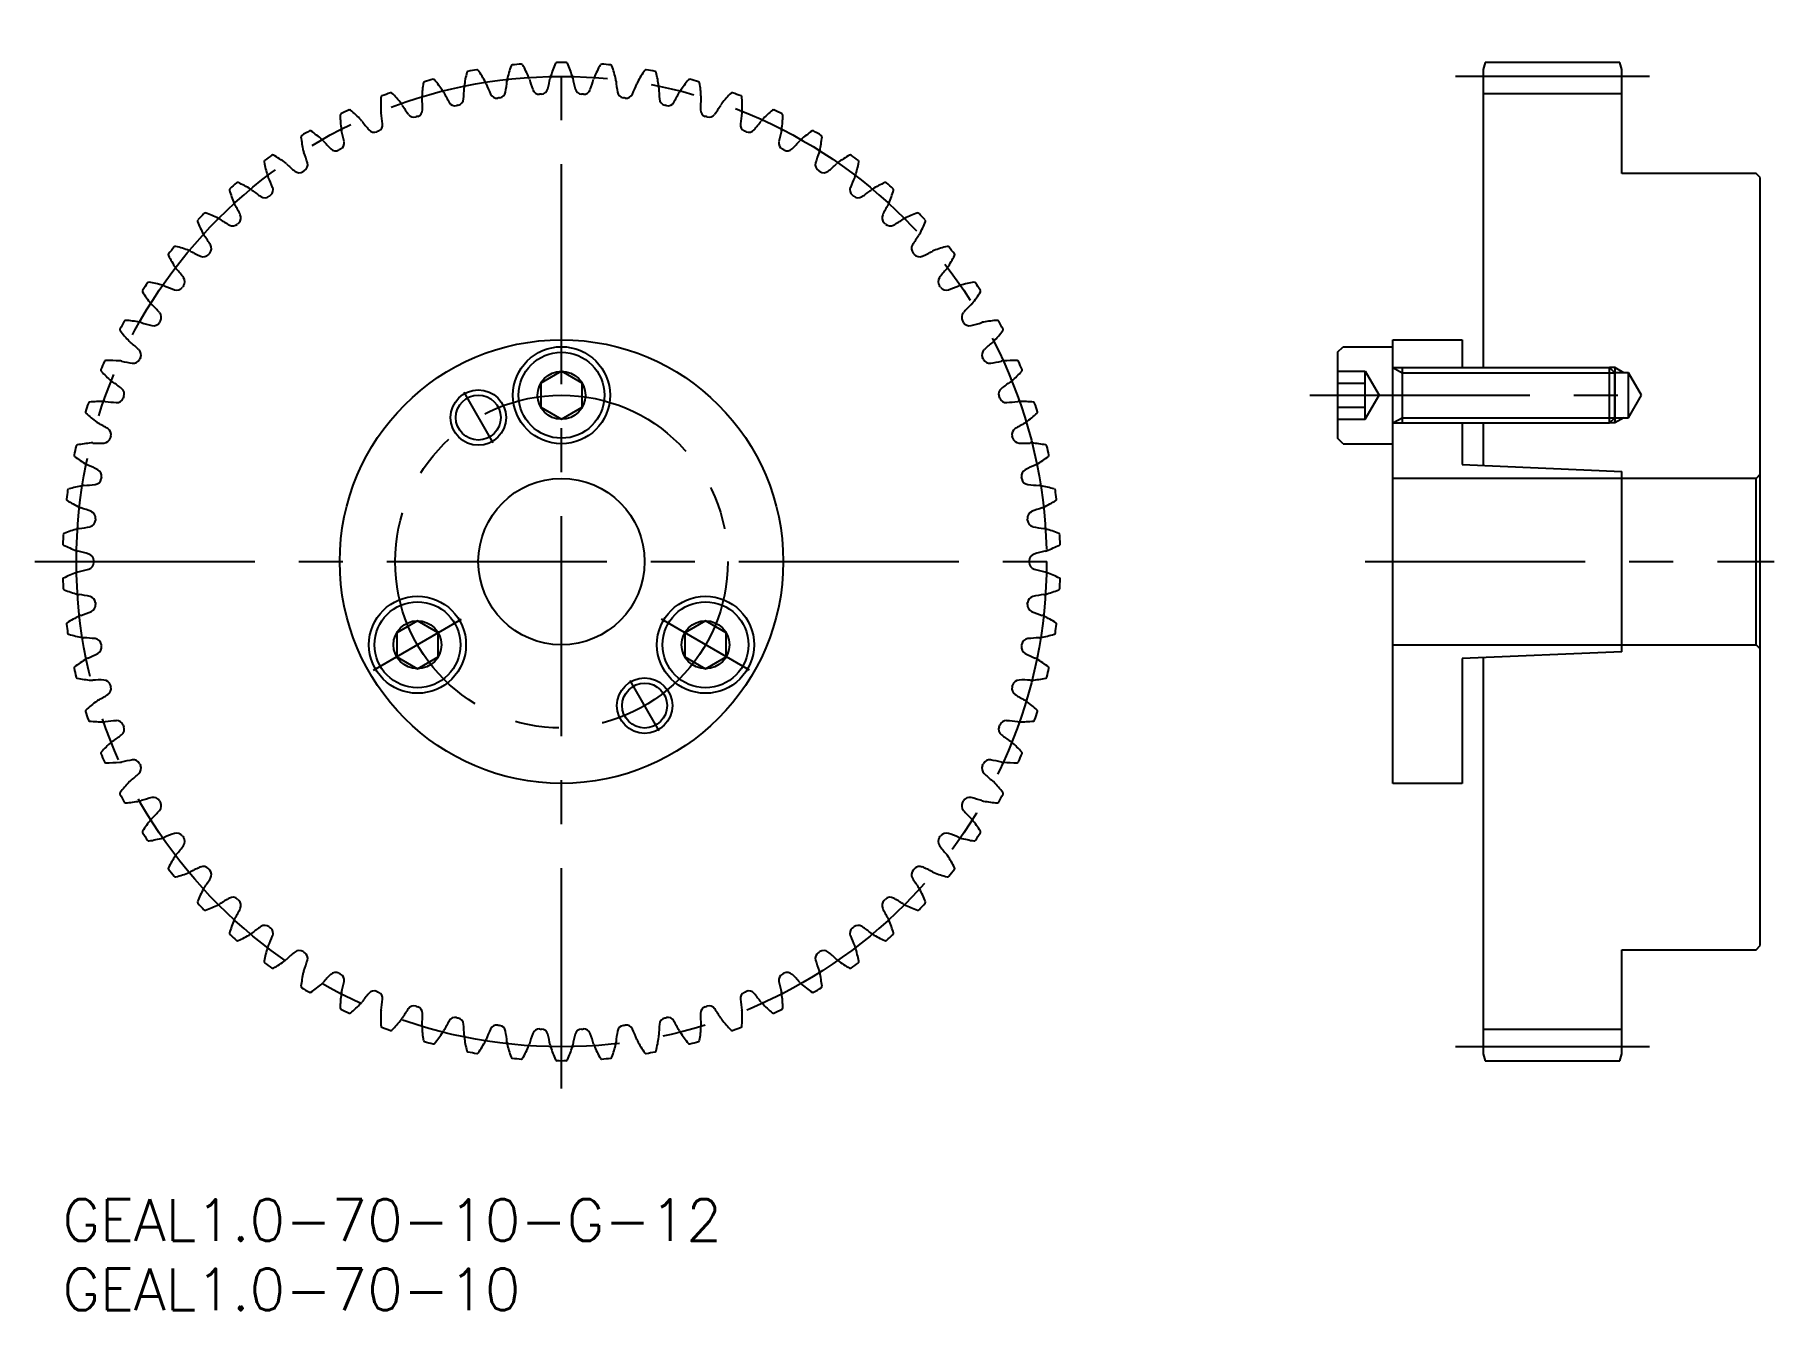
# Model space of a CAD drawing. Extents: x -2 to 123, y -8 to 84.
import ezdxf

# ---------------------------------------------------------------- set-up
doc = ezdxf.new("R2010")
doc.units = 0
doc.header["$LTSCALE"] = 0.5
doc.linetypes.add('CENTER', pattern=[50.8, 31.75, -6.35, 6.35, -6.35])
for name, color, linetype in [('MSM_CENTER', 1, 'CENTER'), ('MSM_CONTINUOUS', 7, 'CONTINUOUS'), ('MSM_NARROW', 5, 'CONTINUOUS'), ('MSM_PART_NUMBER', 7, 'CONTINUOUS')]:
    doc.layers.add(name, color=color, linetype=linetype)
doc.styles.get("Standard").update_dxf_attribs({"font": 'txt.shx', "height": 2, "bigfont": 'bigfont.shx'})

# ---------------------------------------------------------------- blocks, each defined once
blk = doc.blocks.new('*U3')
at = {"layer": 'MSM_PART_NUMBER'}
blk.add_text('GEAL1.0-70-10', height=3, dxfattribs=at).set_placement((0, -8))
blk = doc.blocks.new('*U4')
at = {"layer": 'MSM_PART_NUMBER'}
blk.add_text('GEAL1.0-70-10-G-12', height=3, dxfattribs=at).set_placement((0, -3))

msp = doc.modelspace()

# ---------------------------------------------------------------- linework, layer by layer
at = {"layer": 'MSM_CENTER'}
for p, q in [((36, 8), (36, 84)), ((114.49, 81), (100.49, 81)), ((28.95, 58.21), (31.05, 54.57)), ((89.99, 58), (114.5, 58)), ((-2, 46), (74, 46)), ((93.99, 46), (123.49, 46)), ((22.43, 38.16), (28.79, 41.84)), ((49.57, 38.16), (43.21, 41.84)), ((43.05, 33.79), (40.95, 37.43)), ((114.49, 11), (100.49, 11))]:
    msp.add_line(p, q, dxfattribs=at)
for radius in [35, 12]:
    msp.add_circle((36, 46), radius, dxfattribs=at)
at = {"layer": 'MSM_CONTINUOUS'}
for p, q in [((102.63, 82), (102.49, 81.5)), ((112.36, 82), (102.63, 82)), ((112.49, 81.5), (112.36, 82)), ((102.49, 81.5), (102.49, 60)), ((112.49, 74), (112.49, 81.5)), ((112.49, 79.75), (102.49, 79.75)), ((122.19, 74), (112.49, 74)), ((122.49, 73.7), (122.19, 74)), ((122.49, 18.3), (122.49, 73.7)), ((91.99, 61.1), (92.39, 61.5)), ((92.39, 61.5), (95.99, 61.5)), ((95.99, 30), (95.99, 62)), ((95.99, 62), (100.99, 62)), ((100.99, 62), (100.99, 60)), ((91.99, 61.1), (91.99, 54.9)), ((36, 59.73), (34.5, 58.87)), ((37.5, 58.87), (36, 59.73)), ((91.99, 59.73), (93.99, 59.73)), ((93.99, 59.73), (94.99, 58)), ((93.99, 56.27), (93.99, 59.73)), ((95.99, 60), (111.61, 60)), ((96.65, 60), (96.65, 56)), ((111.61, 56), (111.61, 60)), ((111.99, 59.62), (111.61, 60)), ((112.99, 59.62), (111.99, 59.62)), ((111.99, 56.38), (111.99, 59.62)), ((113.93, 58), (112.99, 59.62)), ((112.99, 56.38), (112.99, 59.62)), ((34.5, 58.87), (34.5, 57.13)), ((37.5, 57.13), (37.5, 58.87)), ((91.99, 58.87), (93.99, 58.87)), ((93.99, 56.27), (94.99, 58)), ((112.99, 56.38), (113.93, 58)), ((34.5, 57.13), (36, 56.27)), ((36, 56.27), (37.5, 57.13)), ((91.99, 57.13), (93.99, 57.13)), ((91.99, 56.27), (93.99, 56.27)), ((95.99, 56), (111.61, 56)), ((100.99, 56), (100.99, 53)), ((102.49, 56), (102.49, 52.93)), ((111.61, 56), (111.99, 56.38)), ((111.99, 56.38), (112.99, 56.38)), ((92.39, 54.5), (91.99, 54.9)), ((92.39, 54.5), (95.99, 54.5)), ((100.99, 53), (112.49, 52.5)), ((122.19, 52), (95.99, 52)), ((112.49, 39.5), (112.49, 52.5)), ((122.49, 52.3), (122.19, 52)), ((122.19, 40), (122.19, 52)), ((25.61, 41.73), (24.11, 40.87)), ((27.11, 40.87), (25.61, 41.73)), ((46.39, 41.73), (44.89, 40.87)), ((47.89, 40.87), (46.39, 41.73)), ((24.11, 40.87), (24.11, 39.13)), ((27.11, 39.13), (27.11, 40.87)), ((44.89, 40.87), (44.89, 39.13)), ((47.89, 39.13), (47.89, 40.87)), ((24.11, 39.13), (25.61, 38.27)), ((25.61, 38.27), (27.11, 39.13)), ((44.89, 39.13), (46.39, 38.27)), ((46.39, 38.27), (47.89, 39.13)), ((95.99, 40), (122.19, 40)), ((112.49, 39.5), (100.99, 39)), ((100.99, 39), (100.99, 30)), ((102.49, 39.07), (102.49, 10.5)), ((122.19, 40), (122.49, 39.7)), ((100.99, 30), (95.99, 30)), ((112.49, 10.5), (112.49, 18)), ((112.49, 18), (122.19, 18)), ((122.19, 18), (122.49, 18.3)), ((112.49, 12.25), (102.49, 12.25)), ((102.49, 10.5), (102.63, 10)), ((112.36, 10), (112.49, 10.5)), ((102.63, 10), (112.36, 10))]:
    msp.add_line(p, q, dxfattribs=at)
for centre, radius in [((36, 46), 16), ((36, 58), 3.5), ((36, 58), 3.1), ((36, 58), 1.73), ((30, 56.39), 1.62), ((36, 46), 6), ((25.61, 40), 3.5), ((25.61, 40), 3.1), ((46.39, 40), 3.5), ((46.39, 40), 3.1), ((25.61, 40), 1.73), ((46.39, 40), 1.73), ((42, 35.61), 1.62)]:
    msp.add_circle(centre, radius, dxfattribs=at)
for centre, radius, start, end in [((43.42, 78.04), 11.67, 161.4354, 166.4286), ((32.46, 81.72), 0.1, 95.6631, 161.4354), ((36, 46), 36, 94.6225, 95.6632), ((33.11, 81.78), 0.1, 28.8503, 94.6225), ((22.98, 76.2), 11.67, 23.8571, 28.8503), ((46.26, 77.25), 11.67, 156.2926, 161.2857), ((35.67, 81.9), 0.1, 90.5204, 156.2926), ((36, 46), 36, 89.4796, 90.5204), ((36.33, 81.9), 0.1, 23.7074, 89.4796), ((25.74, 77.25), 11.67, 18.7143, 23.7074), ((49.02, 76.2), 11.67, 151.1497, 156.1429), ((38.89, 81.78), 0.1, 85.3775, 151.1497), ((36, 46), 36, 84.3368, 85.3775), ((39.54, 81.72), 0.1, 18.5646, 84.3368), ((28.58, 78.04), 11.67, 13.5714, 18.5646), ((37.58, 78.85), 11.67, 171.7211, 176.7143), ((26.14, 80.52), 0.1, 105.9489, 171.721), ((36, 46), 36, 104.9082, 105.9489), ((26.76, 80.69), 0.1, 39.136, 104.9078), ((17.79, 73.39), 11.67, 34.1429, 39.136), ((40.52, 78.58), 11.67, 166.5783, 171.5714), ((29.27, 81.26), 0.1, 100.806, 166.5783), ((36, 46), 36, 99.7654, 100.8061), ((29.91, 81.38), 0.1, 33.9932, 99.7654), ((20.32, 74.91), 11.67, 29, 33.9932), ((29.8, 80.17), 0.829, 20.6293, 29), ((40.65, 84.26), 10.77, 200.648, 204.9101), ((21.34, 81.64), 10.77, 350.5185, 354.7806), ((32.89, 80.59), 0.829, 166.4286, 174.7993), ((32.89, 80.59), 0.829, 15.4864, 23.8571), ((44.06, 83.69), 10.77, 195.5052, 199.7673), ((24.59, 82.81), 10.77, 345.3756, 349.6377), ((36, 80.73), 0.829, 161.2857, 169.6564), ((36, 80.73), 0.829, 10.3436, 18.7143), ((47.41, 82.81), 10.77, 190.3623, 194.6244), ((27.94, 83.69), 10.77, 340.2327, 344.4948), ((39.11, 80.59), 0.829, 156.1429, 164.5136), ((39.11, 80.59), 0.829, 5.2007, 13.5714), ((50.66, 81.64), 10.77, 185.2194, 189.4815), ((31.35, 84.26), 10.77, 335.0899, 339.352), ((42.2, 80.17), 0.829, 151, 159.3707), ((51.68, 74.91), 11.67, 146.0068, 151), ((42.09, 81.38), 0.1, 80.2346, 146.0068), ((36, 46), 36, 79.1939, 80.2346), ((42.73, 81.26), 0.1, 13.4217, 79.1939), ((31.48, 78.58), 11.67, 8.4286, 13.4217), ((54.21, 73.39), 11.67, 140.864, 145.8571), ((45.24, 80.69), 0.1, 75.0918, 140.864), ((36, 46), 36, 74.0511, 75.0918), ((45.86, 80.52), 0.1, 8.2789, 74.0511), ((34.42, 78.85), 11.67, 3.2857, 8.2789), ((34.63, 78.86), 11.67, 176.864, 181.8571), ((23.08, 79.49), 0.1, 111.0917, 176.8639), ((36, 46), 36, 110.0511, 111.0918), ((23.69, 79.72), 0.1, 44.2789, 110.0511), ((15.41, 71.65), 11.67, 39.2857, 44.2789), ((26.76, 79.47), 0.829, 176.7143, 185.085), ((15.21, 78.45), 10.77, 0.8042, 5.0663), ((26.76, 79.47), 0.829, 25.7722, 34.1428), ((37.21, 84.52), 10.77, 205.7909, 210.053), ((28.32, 79.38), 0.5, 210.053, 282.9641), ((28.44, 79.41), 0.5, 282.7502, 355.6613), ((18.2, 80.18), 10.77, 355.6613, 359.9234), ((29.8, 80.17), 0.829, 171.5714, 179.9421), ((31.34, 79.93), 0.5, 204.9101, 277.8212), ((36, 46), 33.75, 97.6073, 97.8212), ((31.47, 79.95), 0.5, 277.6073, 350.5184), ((34.4, 80.21), 0.5, 199.7673, 272.6784), ((36, 46), 33.75, 92.4645, 92.6784), ((34.53, 80.22), 0.5, 272.4645, 345.3756), ((37.47, 80.22), 0.5, 194.6244, 267.5355), ((36, 46), 33.75, 87.3216, 87.5355), ((37.6, 80.21), 0.5, 267.3216, 340.2328), ((40.53, 79.95), 0.5, 189.4815, 262.3926), ((36, 46), 33.75, 82.1788, 82.3927), ((40.66, 79.93), 0.5, 262.1788, 335.0899), ((42.2, 80.17), 0.829, 0.0579, 8.4286), ((53.8, 80.18), 10.77, 180.0766, 184.3387), ((43.56, 79.41), 0.5, 184.3387, 257.2498), ((43.68, 79.38), 0.5, 257.0359, 329.947), ((34.79, 84.52), 10.77, 329.947, 334.2091), ((45.24, 79.47), 0.829, 145.8571, 154.2278), ((56.79, 78.45), 10.77, 174.9337, 179.1958), ((45.24, 79.47), 0.829, 354.915, 3.2857), ((56.59, 71.65), 11.67, 135.7211, 140.7143), ((48.31, 79.72), 0.1, 69.9489, 135.7211), ((36, 46), 36, 68.9082, 69.9489), ((48.92, 79.49), 0.1, 3.136, 68.9082), ((37.37, 78.86), 11.67, 358.1429, 3.136), ((20.13, 78.2), 0.1, 116.2346, 182.0068), ((31.69, 78.61), 11.67, 182.0068, 187), ((36, 46), 36, 115.1939, 116.2346), ((20.72, 78.48), 0.1, 49.4218, 115.1939), ((13.19, 69.7), 11.67, 44.4286, 49.4217), ((20.93, 77.29), 0.829, 36.0579, 44.4286), ((23.8, 78.51), 0.829, 181.8571, 190.2278), ((12.38, 76.45), 10.77, 5.947, 10.2091), ((23.8, 78.51), 0.829, 30.915, 39.2857), ((33.75, 84.47), 10.77, 210.9337, 215.1958), ((25.36, 78.55), 0.5, 215.1958, 288.1069), ((36, 46), 33.75, 107.8931, 108.1069), ((25.48, 78.59), 0.5, 287.8931, 0.8042), ((36, 46), 33.75, 102.7502, 102.9641), ((36, 46), 33.75, 77.0359, 77.2498), ((46.52, 78.59), 0.5, 179.1958, 252.1069), ((36, 46), 33.75, 71.8931, 72.1069), ((46.64, 78.55), 0.5, 251.8931, 324.8042), ((38.25, 84.47), 10.77, 324.8042, 329.0663), ((48.2, 78.51), 0.829, 140.7143, 149.085), ((59.62, 76.45), 10.77, 169.7909, 174.053), ((48.2, 78.51), 0.829, 349.7722, 358.1428), ((51.07, 77.29), 0.829, 135.5714, 143.9421), ((58.81, 69.7), 11.67, 130.5783, 135.5714), ((51.28, 78.48), 0.1, 64.8061, 130.5783), ((36, 46), 36, 63.7654, 64.8061), ((40.31, 78.61), 11.67, 353, 357.9932), ((51.87, 78.2), 0.1, 357.9931, 63.7654), ((17.31, 76.65), 0.1, 121.3774, 187.1496), ((28.78, 78.09), 11.67, 187.1497, 192.1429), ((36, 46), 36, 120.3368, 121.3775), ((17.87, 76.98), 0.1, 54.5646, 120.3368), ((11.16, 67.56), 11.67, 49.5714, 54.5646), ((20.93, 77.29), 0.829, 187, 195.3707), ((9.75, 74.22), 10.77, 11.0899, 15.352), ((30.31, 84.12), 10.77, 216.0766, 220.3387), ((22.48, 77.47), 0.5, 220.3387, 293.2498), ((36, 46), 33.75, 113.0359, 113.2498), ((22.6, 77.52), 0.5, 293.0359, 5.947), ((49.4, 77.52), 0.5, 174.0529, 246.9641), ((36, 46), 33.75, 66.7502, 66.9641), ((49.52, 77.47), 0.5, 246.7502, 319.6613), ((41.69, 84.12), 10.77, 319.6613, 323.9234), ((62.25, 74.22), 10.77, 164.648, 168.9101), ((51.07, 77.29), 0.829, 344.6293, 353), ((60.84, 67.56), 11.67, 125.4354, 130.4286), ((54.13, 76.98), 0.1, 59.6632, 125.4354), ((36, 46), 36, 58.6225, 59.6632), ((43.22, 78.09), 11.67, 347.8571, 352.8503), ((54.69, 76.65), 0.1, 352.8503, 58.6225), ((36, 46), 36, 125.4796, 126.5204), ((15.16, 75.23), 0.1, 59.7075, 125.4796), ((9.33, 65.25), 11.67, 54.7143, 59.7074), ((18.19, 75.81), 0.829, 192.1428, 200.5136), ((7.33, 71.75), 10.77, 16.2327, 20.4948), ((18.19, 75.81), 0.829, 41.2007, 49.5714), ((26.91, 83.45), 10.77, 221.2194, 225.4815), ((19.71, 76.13), 0.5, 225.4816, 298.3927), ((36, 46), 33.75, 118.1788, 118.3927), ((19.83, 76.19), 0.5, 298.1788, 11.0899), ((52.17, 76.19), 0.5, 168.9101, 241.8212), ((36, 46), 33.75, 61.6073, 61.8212), ((52.29, 76.13), 0.5, 241.6073, 314.5184), ((45.09, 83.45), 10.77, 314.5185, 318.7806), ((53.81, 75.81), 0.829, 130.4286, 138.7993), ((64.67, 71.75), 10.77, 159.5052, 163.7673), ((53.81, 75.81), 0.829, 339.4864, 347.8571), ((62.67, 65.25), 11.67, 120.2926, 125.2857), ((56.84, 75.23), 0.1, 54.5204, 120.2926), ((36, 46), 36, 53.4796, 54.5204), ((14.64, 74.85), 0.1, 126.5203, 192.2925), ((25.94, 77.31), 11.67, 192.2926, 197.2857), ((15.59, 74.09), 0.829, 46.3436, 54.7143), ((23.59, 82.49), 10.77, 226.3623, 230.6244), ((17.08, 74.55), 0.5, 230.6244, 303.5355), ((36, 46), 33.75, 123.3216, 123.5355), ((17.19, 74.62), 0.5, 303.3216, 16.2327), ((54.81, 74.62), 0.5, 163.7673, 236.6784), ((36, 46), 33.75, 56.4645, 56.6784), ((54.92, 74.55), 0.5, 236.4645, 309.3756), ((48.41, 82.49), 10.77, 309.3756, 313.6377), ((56.41, 74.09), 0.829, 125.2857, 133.6564), ((46.06, 77.31), 11.67, 342.7143, 347.7074), ((57.36, 74.85), 0.1, 347.7075, 53.4796), ((12.14, 72.82), 0.1, 131.6632, 197.4353), ((23.17, 76.29), 11.67, 197.4354, 202.4286), ((36, 46), 36, 130.6225, 131.6632), ((12.63, 73.25), 0.1, 64.8503, 130.6225), ((7.71, 62.78), 11.67, 59.8571, 64.8503), ((13.15, 72.15), 0.829, 51.4864, 59.8571), ((20.37, 81.23), 10.77, 231.5052, 235.7673), ((15.59, 74.09), 0.829, 197.2857, 205.6564), ((5.13, 69.07), 10.77, 21.3756, 25.6377), ((14.7, 72.82), 0.5, 308.4645, 21.3756), ((57.3, 72.82), 0.5, 158.6244, 231.5355), ((66.87, 69.07), 10.77, 154.3623, 158.6244), ((56.41, 74.09), 0.829, 334.3436, 342.7143), ((51.63, 81.23), 10.77, 304.2327, 308.4948), ((58.85, 72.15), 0.829, 120.1429, 128.5136), ((64.29, 62.78), 11.67, 115.1497, 120.1429), ((59.37, 73.25), 0.1, 49.3775, 115.1497), ((36, 46), 36, 48.3368, 49.3775), ((48.83, 76.29), 11.67, 337.5714, 342.5646), ((59.86, 72.82), 0.1, 342.5646, 48.3368), ((13.15, 72.15), 0.829, 202.4286, 210.7993), ((3.19, 66.21), 10.77, 26.5185, 30.7806), ((14.6, 72.74), 0.5, 235.7673, 308.6784), ((36, 46), 33.75, 128.4645, 128.6784), ((36, 46), 33.75, 51.3216, 51.5355), ((57.4, 72.74), 0.5, 231.3216, 304.2327), ((68.81, 66.21), 10.77, 149.2194, 153.4815), ((58.85, 72.15), 0.829, 329.2007, 337.5714), ((9.83, 70.57), 0.1, 136.806, 202.5783), ((20.51, 75.01), 11.67, 202.5783, 207.5714), ((36, 46), 36, 135.7654, 136.8061), ((10.28, 71.04), 0.1, 69.9932, 135.7654), ((6.32, 60.18), 11.67, 65, 69.9932), ((10.9, 70), 0.829, 56.6293, 65), ((17.28, 79.69), 10.77, 236.648, 240.9101), ((12.28, 70.71), 0.5, 240.9101, 313.8212), ((36, 46), 33.75, 133.6073, 133.8212), ((12.38, 70.8), 0.5, 313.6073, 26.5184), ((59.62, 70.8), 0.5, 153.4815, 226.3927), ((36, 46), 33.75, 46.1788, 46.3927), ((59.72, 70.71), 0.5, 226.1788, 299.0899), ((54.72, 79.69), 10.77, 299.0899, 303.352), ((61.1, 70), 0.829, 115, 123.3707), ((65.68, 60.18), 11.67, 110.0068, 115), ((61.72, 71.04), 0.1, 44.2347, 110.0068), ((36, 46), 36, 43.1939, 44.2346), ((51.49, 75.01), 11.67, 332.4286, 337.4217), ((62.17, 70.57), 0.1, 337.4217, 43.1939), ((10.9, 70), 0.829, 207.5714, 215.9421), ((1.51, 63.19), 10.77, 31.6613, 35.9234), ((70.49, 63.19), 10.77, 144.0766, 148.3387), ((61.1, 70), 0.829, 324.0579, 332.4286), ((7.73, 68.13), 0.1, 141.9489, 207.721), ((17.97, 73.51), 11.67, 207.7211, 212.7143), ((36, 46), 36, 140.9082, 141.9489), ((8.14, 68.64), 0.1, 75.136, 140.9082), ((5.17, 57.46), 11.67, 70.1429, 75.136), ((8.85, 67.65), 0.829, 61.7722, 70.1428), ((14.33, 77.87), 10.77, 241.7909, 246.053), ((10.17, 68.49), 0.5, 246.053, 318.9641), ((36, 46), 33.75, 138.7502, 138.9641), ((10.25, 68.58), 0.5, 318.7502, 31.6613), ((61.75, 68.58), 0.5, 148.3387, 221.2498), ((36, 46), 33.75, 41.0359, 41.2498), ((61.83, 68.49), 0.5, 221.0359, 293.947), ((57.67, 77.87), 10.77, 293.947, 298.2091), ((63.15, 67.65), 0.829, 109.8571, 118.2278), ((66.83, 57.46), 11.67, 104.864, 109.8571), ((63.86, 68.64), 0.1, 39.0918, 104.864), ((54.03, 73.51), 11.67, 327.2857, 332.2789), ((36, 46), 36, 38.0511, 39.0918), ((64.27, 68.13), 0.1, 332.2789, 38.0511), ((8.85, 67.65), 0.829, 212.7143, 221.085), ((0.11, 60.03), 10.77, 36.8042, 41.0663), ((71.89, 60.03), 10.77, 138.9337, 143.1958), ((63.15, 67.65), 0.829, 318.915, 327.2857), ((5.86, 65.5), 0.1, 147.0918, 212.8639), ((36, 46), 36, 146.0511, 147.0918), ((15.58, 71.78), 11.67, 212.864, 217.8571), ((6.22, 66.05), 0.1, 80.2789, 146.0511), ((4.27, 54.65), 11.67, 75.2857, 80.2789), ((7.02, 65.13), 0.829, 66.915, 75.2857), ((11.56, 75.8), 10.77, 246.9337, 251.1958), ((8.25, 66.08), 0.5, 251.1958, 324.1069), ((36, 46), 33.75, 143.8931, 144.1069), ((8.33, 66.18), 0.5, 323.8931, 36.8042), ((63.67, 66.18), 0.5, 143.1958, 216.1069), ((36, 46), 33.75, 35.8931, 36.1069), ((63.75, 66.08), 0.5, 215.8931, 288.8042), ((60.44, 75.8), 10.77, 288.8042, 293.0663), ((64.98, 65.13), 0.829, 104.7143, 113.085), ((67.73, 54.65), 11.67, 99.7211, 104.7143), ((56.42, 71.78), 11.67, 322.1429, 327.136), ((65.78, 66.05), 0.1, 33.9489, 99.7211), ((36, 46), 36, 32.9082, 33.9489), ((66.14, 65.5), 0.1, 327.136, 32.9078), ((7.02, 65.13), 0.829, 217.8571, 226.2278), ((-1.01, 56.76), 10.77, 41.947, 46.2091), ((73.01, 56.76), 10.77, 133.7909, 138.053), ((64.98, 65.13), 0.829, 313.7722, 322.1428), ((4.23, 62.72), 0.1, 152.2347, 218.0067), ((36, 46), 36, 151.1939, 152.2346), ((4.54, 63.3), 0.1, 85.4218, 151.1939), ((3.62, 51.77), 11.67, 80.4286, 85.4217), ((5.42, 62.46), 0.829, 72.0579, 80.4286), ((8.99, 73.49), 10.77, 252.0766, 256.3387), ((6.57, 63.51), 0.5, 256.3387, 329.2498), ((6.63, 63.62), 0.5, 329.0359, 41.947), ((36, 46), 33.75, 149.0359, 149.2498), ((65.37, 63.62), 0.5, 138.0529, 210.9641), ((36, 46), 33.75, 30.7502, 30.9641), ((65.43, 63.51), 0.5, 210.7502, 283.6613), ((63.01, 73.49), 10.77, 283.6613, 287.9234), ((66.58, 62.46), 0.829, 99.5714, 107.9421), ((68.38, 51.77), 11.67, 94.5783, 99.5714), ((67.46, 63.3), 0.1, 28.8061, 94.5782), ((36, 46), 36, 27.7654, 28.8061), ((67.77, 62.72), 0.1, 321.9932, 27.765), ((13.35, 69.85), 11.67, 218.0068, 223), ((5.42, 62.46), 0.829, 223, 231.3707), ((-1.82, 53.4), 10.77, 47.0899, 51.352), ((73.82, 53.4), 10.77, 128.648, 132.9101), ((66.58, 62.46), 0.829, 308.6293, 317), ((58.65, 69.85), 11.67, 317, 321.9932), ((36, 46), 36, 156.3368, 157.3775), ((3.12, 60.41), 0.1, 90.5646, 156.3368), ((3.23, 48.84), 11.67, 85.5714, 90.5646), ((4.07, 59.65), 0.829, 77.2007, 85.5714), ((6.64, 70.96), 10.77, 257.2194, 261.4815), ((5.11, 60.8), 0.5, 261.4816, 334.3927), ((5.17, 60.92), 0.5, 334.1788, 47.0899), ((36, 46), 33.75, 154.1788, 154.3927), ((66.83, 60.92), 0.5, 132.9101, 205.8212), ((36, 46), 33.75, 25.6073, 25.8212), ((66.89, 60.8), 0.5, 205.6073, 278.5184), ((65.36, 70.96), 10.77, 278.5185, 282.7806), ((67.93, 59.65), 0.829, 94.4286, 102.7993), ((68.77, 48.84), 11.67, 89.4354, 94.4286), ((68.88, 60.41), 0.1, 23.6632, 89.4354), ((36, 46), 36, 22.6225, 23.6632), ((2.86, 59.81), 0.1, 157.3774, 223.1496), ((11.3, 67.72), 11.67, 223.1497, 228.1429), ((4.07, 59.65), 0.829, 228.1428, 236.5136), ((67.93, 59.65), 0.829, 303.4864, 311.8571), ((60.7, 67.72), 11.67, 311.8571, 316.8503), ((69.14, 59.81), 0.1, 316.8503, 22.6225), ((-2.33, 49.98), 10.77, 52.2327, 56.4948), ((3.91, 57.97), 0.5, 266.6244, 339.5355), ((3.96, 58.09), 0.5, 339.3216, 52.2327), ((36, 46), 33.75, 159.3216, 159.5355), ((68.04, 58.09), 0.5, 127.7673, 200.6784), ((36, 46), 33.75, 20.4645, 20.6784), ((68.09, 57.97), 0.5, 200.4645, 273.3756), ((74.33, 49.98), 10.77, 123.5052, 127.7673), ((36, 46), 36, 161.4796, 162.5204), ((1.76, 56.78), 0.1, 162.5203, 228.2926), ((9.45, 65.42), 11.67, 228.2926, 233.2857), ((1.96, 57.4), 0.1, 95.7075, 161.4793), ((3.11, 45.89), 11.67, 90.7143, 95.7074), ((2.97, 56.73), 0.829, 82.3436, 90.7143), ((4.52, 68.23), 10.77, 262.3623, 266.6244), ((67.48, 68.23), 10.77, 273.3756, 277.6377), ((69.03, 56.73), 0.829, 89.2857, 97.6564), ((68.89, 45.89), 11.67, 84.2926, 89.2857), ((62.55, 65.42), 11.67, 306.7143, 311.7074), ((70.04, 57.4), 0.1, 18.5204, 84.2926), ((36, 46), 36, 17.4796, 18.5204), ((70.24, 56.78), 0.1, 311.7075, 17.4793), ((2.97, 56.73), 0.829, 233.2857, 241.6564), ((-2.54, 46.52), 10.77, 57.3756, 61.6377), ((3, 55.17), 0.5, 344.4645, 57.3756), ((69, 55.17), 0.5, 122.6244, 195.5355), ((74.54, 46.52), 10.77, 118.3623, 122.6244), ((69.03, 56.73), 0.829, 298.3436, 306.7143), ((36, 46), 36, 166.6225, 167.6632), ((1.07, 54.31), 0.1, 100.8503, 166.6221), ((3.25, 42.95), 11.67, 95.8571, 100.8503), ((2.15, 53.73), 0.829, 87.4864, 95.8571), ((2.65, 65.31), 10.77, 267.5052, 271.7672), ((2.97, 55.05), 0.5, 271.7672, 344.6784), ((36, 46), 33.75, 164.4645, 164.6784), ((36, 46), 33.75, 15.3216, 15.5355), ((69.03, 55.05), 0.5, 195.3216, 268.2327), ((69.35, 65.31), 10.77, 268.2327, 272.4948), ((69.85, 53.73), 0.829, 84.1429, 92.5136), ((68.75, 42.95), 11.67, 79.1497, 84.1429), ((70.93, 54.31), 0.1, 13.3775, 79.1497), ((36, 46), 36, 12.3368, 13.3775), ((0.93, 53.67), 0.1, 167.6632, 233.4354), ((7.82, 62.96), 11.67, 233.4354, 238.4286), ((2.15, 53.73), 0.829, 238.4286, 246.7993), ((-2.43, 43.07), 10.77, 62.5185, 66.7806), ((74.43, 43.07), 10.77, 113.2194, 117.4815), ((69.85, 53.73), 0.829, 293.2007, 301.5714), ((64.18, 62.96), 11.67, 301.5714, 306.5646), ((71.07, 53.67), 0.1, 306.5646, 12.3364), ((3.66, 40.02), 11.67, 101, 105.9932), ((1.59, 50.66), 0.829, 92.6293, 101), ((1.05, 62.25), 10.77, 272.648, 276.9101), ((2.29, 52.05), 0.5, 276.9101, 349.8212), ((2.31, 52.18), 0.5, 349.6073, 62.5184), ((36, 46), 33.75, 169.6073, 169.8212), ((69.69, 52.18), 0.5, 117.4815, 190.3927), ((36, 46), 33.75, 10.1788, 10.3927), ((69.71, 52.05), 0.5, 190.1788, 263.0899), ((70.95, 62.25), 10.77, 263.0899, 267.352), ((70.41, 50.66), 0.829, 79, 87.3707), ((68.34, 40.02), 11.67, 74.0068, 79), ((36, 46), 36, 171.7654, 172.8061), ((0.38, 50.5), 0.1, 172.8061, 238.5783), ((6.41, 60.37), 11.67, 238.5783, 243.5714), ((0.47, 51.14), 0.1, 105.9932, 171.765), ((65.59, 60.37), 11.67, 296.4286, 301.4217), ((71.53, 51.14), 0.1, 8.2347, 74.0068), ((36, 46), 36, 7.1939, 8.2346), ((71.62, 50.5), 0.1, 301.4217, 7.1935), ((1.59, 50.66), 0.829, 243.5714, 251.9421), ((-2.01, 39.64), 10.77, 67.6613, 71.9234), ((1.88, 49.01), 0.5, 282.053, 354.9641), ((1.89, 49.13), 0.5, 354.7502, 67.6613), ((36, 46), 33.75, 174.7502, 174.9641), ((70.11, 49.13), 0.5, 112.3387, 185.2498), ((36, 46), 33.75, 5.0359, 5.2498), ((70.12, 49.01), 0.5, 185.0359, 257.947), ((74.01, 39.64), 10.77, 108.0766, 112.3387), ((70.41, 50.66), 0.829, 288.0579, 296.4286), ((36, 46), 36, 176.9082, 177.9489), ((0.15, 47.94), 0.1, 111.136, 176.9082), ((4.32, 37.15), 11.67, 106.1429, 111.136), ((1.31, 47.56), 0.829, 97.7722, 106.1428), ((-0.26, 59.05), 10.77, 277.7909, 282.053), ((72.26, 59.05), 10.77, 257.947, 262.2091), ((70.69, 47.56), 0.829, 73.8571, 82.2278), ((67.68, 37.15), 11.67, 68.864, 73.8571), ((71.85, 47.94), 0.1, 3.0918, 68.864), ((36, 46), 36, 2.0511, 3.0918), ((0.12, 47.28), 0.1, 177.949, 243.721), ((5.24, 57.66), 11.67, 243.7211, 248.7143), ((1.31, 47.56), 0.829, 248.7143, 257.085), ((-1.29, 36.25), 10.77, 72.8042, 77.0663), ((1.75, 46.06), 0.5, 359.8931, 72.8042), ((70.25, 46.06), 0.5, 107.1958, 180.1069), ((73.29, 36.25), 10.77, 102.9337, 107.1958), ((70.69, 47.56), 0.829, 282.915, 291.2857), ((66.76, 57.66), 11.67, 291.2857, 296.2789), ((71.88, 47.28), 0.1, 296.2789, 2.0507), ((5.24, 34.34), 11.67, 111.2857, 116.2789), ((1.31, 44.44), 0.829, 102.915, 111.2857), ((-1.29, 55.75), 10.77, 282.9337, 287.1958), ((1.75, 45.94), 0.5, 287.1958, 0.1069), ((36, 46), 33.75, 179.8931, 180.1069), ((36, 46), 33.75, 359.8931, 0.1069), ((70.25, 45.94), 0.5, 179.8931, 252.8042), ((73.29, 55.75), 10.77, 252.8042, 257.0663), ((70.69, 44.44), 0.829, 68.7143, 77.085), ((66.76, 34.34), 11.67, 63.7211, 68.7143), ((0.12, 44.72), 0.1, 116.2789, 182.0507), ((36, 46), 36, 182.0511, 183.0918), ((0.15, 44.06), 0.1, 183.0918, 248.864), ((4.32, 54.85), 11.67, 248.864, 253.8571), ((67.68, 54.85), 11.67, 286.1429, 291.136), ((71.85, 44.06), 0.1, 291.136, 356.9078), ((71.88, 44.72), 0.1, 357.9489, 63.7211), ((36, 46), 36, 356.9082, 357.9489), ((1.31, 44.44), 0.829, 253.8572, 262.2278), ((-0.26, 32.95), 10.77, 77.947, 82.2091), ((1.88, 42.99), 0.5, 5.0359, 77.947), ((1.89, 42.87), 0.5, 292.3387, 5.2498), ((36, 46), 33.75, 185.0359, 185.2498), ((36, 46), 33.75, 354.7502, 354.9641), ((70.11, 42.87), 0.5, 174.7502, 247.6613), ((70.12, 42.99), 0.5, 102.0529, 174.9641), ((72.26, 32.95), 10.77, 97.7909, 102.053), ((70.69, 44.44), 0.829, 277.7722, 286.1428), ((0.38, 41.5), 0.1, 121.4218, 187.1935), ((36, 46), 36, 187.1939, 188.2346), ((6.41, 31.63), 11.67, 116.4286, 121.4217), ((1.59, 41.34), 0.829, 108.0579, 116.4286), ((-2.01, 52.36), 10.77, 288.0766, 292.3387), ((74.01, 52.36), 10.77, 247.6613, 251.9234), ((70.41, 41.34), 0.829, 63.5714, 71.9421), ((65.59, 31.63), 11.67, 58.5783, 63.5714), ((36, 46), 36, 351.7654, 352.8061), ((71.62, 41.5), 0.1, 352.8061, 58.5783), ((0.47, 40.86), 0.1, 188.2347, 254.0067), ((3.66, 51.98), 11.67, 254.0068, 259), ((1.59, 41.34), 0.829, 259, 267.3707), ((1.05, 29.75), 10.77, 83.0899, 87.352), ((2.29, 39.95), 0.5, 10.1788, 83.0899), ((69.71, 39.95), 0.5, 96.9101, 169.8212), ((70.95, 29.75), 10.77, 92.648, 96.9101), ((70.41, 41.34), 0.829, 272.6293, 281), ((68.34, 51.98), 11.67, 281, 285.9932), ((71.53, 40.86), 0.1, 285.9932, 351.765), ((7.82, 29.04), 11.67, 121.5714, 126.5646), ((2.15, 38.27), 0.829, 113.2007, 121.5714), ((-2.43, 48.93), 10.77, 293.2194, 297.4815), ((2.31, 39.82), 0.5, 297.4815, 10.3927), ((36, 46), 33.75, 190.1788, 190.3927), ((69.69, 39.82), 0.5, 169.6073, 242.5184), ((36, 46), 33.75, 349.6073, 349.8212), ((74.43, 48.93), 10.77, 242.5185, 246.7806), ((69.85, 38.27), 0.829, 58.4286, 66.7993), ((64.18, 29.04), 11.67, 53.4354, 58.4286), ((0.93, 38.33), 0.1, 126.5646, 192.3364), ((36, 46), 36, 192.3368, 193.3775), ((1.07, 37.69), 0.1, 193.3776, 259.1497), ((70.93, 37.69), 0.1, 280.8503, 346.6221), ((36, 46), 36, 346.6225, 347.6632), ((71.07, 38.33), 0.1, 347.6632, 53.4354), ((3.25, 49.05), 11.67, 259.1497, 264.1429), ((2.15, 38.27), 0.829, 264.1429, 272.5136), ((2.65, 26.69), 10.77, 88.2327, 92.4948), ((-2.54, 45.48), 10.77, 298.3623, 302.6244), ((2.97, 36.95), 0.5, 15.3216, 88.2327), ((3, 36.83), 0.5, 302.6244, 15.5355), ((36, 46), 33.75, 195.3216, 195.5355), ((69, 36.83), 0.5, 164.4645, 237.3756), ((36, 46), 33.75, 344.4645, 344.6784), ((69.03, 36.95), 0.5, 91.7672, 164.6784), ((74.54, 45.48), 10.77, 237.3756, 241.6377), ((69.35, 26.69), 10.77, 87.5052, 91.7672), ((69.85, 38.27), 0.829, 267.4864, 275.8571), ((68.75, 49.05), 11.67, 275.8571, 280.8503), ((1.76, 35.22), 0.1, 131.7075, 197.4796), ((36, 46), 36, 197.4796, 198.5204), ((9.45, 26.58), 11.67, 126.7143, 131.7074), ((2.97, 35.27), 0.829, 118.3436, 126.7143), ((69.03, 35.27), 0.829, 53.2857, 61.6564), ((62.55, 26.58), 11.67, 48.2926, 53.2857), ((36, 46), 36, 341.4796, 342.5204), ((70.24, 35.22), 0.1, 342.5204, 48.2926), ((1.96, 34.6), 0.1, 198.5204, 264.2926), ((3.11, 46.11), 11.67, 264.2926, 269.2857), ((2.97, 35.27), 0.829, 269.2857, 277.6564), ((4.52, 23.77), 10.77, 93.3756, 97.6377), ((3.91, 34.03), 0.5, 20.4645, 93.3756), ((3.96, 33.91), 0.5, 307.7672, 20.6784), ((36, 46), 33.75, 200.4645, 200.6784), ((68.04, 33.91), 0.5, 159.3216, 232.2327), ((36, 46), 33.75, 339.3216, 339.5355), ((68.09, 34.03), 0.5, 86.6244, 159.5355), ((67.48, 23.77), 10.77, 82.3623, 86.6244), ((69.03, 35.27), 0.829, 262.3436, 270.7143), ((68.89, 46.11), 11.67, 270.7143, 275.7074), ((70.04, 34.6), 0.1, 275.7075, 341.4793), ((11.3, 24.28), 11.67, 131.8571, 136.8503), ((4.07, 32.35), 0.829, 123.4864, 131.8571), ((-2.33, 42.02), 10.77, 303.5052, 307.7672), ((74.33, 42.02), 10.77, 232.2327, 236.4948), ((67.93, 32.35), 0.829, 48.1429, 56.5136), ((60.7, 24.28), 11.67, 43.1497, 48.1429), ((2.86, 32.19), 0.1, 136.8503, 202.6225), ((36, 46), 36, 202.6225, 203.6632), ((3.12, 31.59), 0.1, 203.6632, 269.4354), ((3.23, 43.16), 11.67, 269.4354, 274.4286), ((4.07, 32.35), 0.829, 274.4286, 282.7993), ((6.64, 21.04), 10.77, 98.5185, 102.7806), ((5.11, 31.2), 0.5, 25.6073, 98.5184), ((36, 46), 33.75, 205.6073, 205.8212), ((36, 46), 33.75, 334.1788, 334.3927), ((66.89, 31.2), 0.5, 81.4815, 154.3927), ((65.36, 21.04), 10.77, 77.2194, 81.4815), ((67.93, 32.35), 0.829, 257.2007, 265.5714), ((68.77, 43.16), 11.67, 265.5714, 270.5646), ((68.88, 31.59), 0.1, 270.5646, 336.3364), ((36, 46), 36, 336.3368, 337.3775), ((69.14, 32.19), 0.1, 337.3775, 43.1497), ((5.42, 29.54), 0.829, 128.6293, 137), ((-1.82, 38.6), 10.77, 308.648, 312.9101), ((5.17, 31.08), 0.5, 312.9101, 25.8212), ((66.83, 31.08), 0.5, 154.1788, 227.0899), ((73.82, 38.6), 10.77, 227.0899, 231.352), ((66.58, 29.54), 0.829, 43, 51.3707), ((4.23, 29.28), 0.1, 141.9932, 207.765), ((36, 46), 36, 207.7654, 208.8061), ((13.35, 22.15), 11.67, 137, 141.9932), ((8.99, 18.51), 10.77, 103.6613, 107.9234), ((6.57, 28.49), 0.5, 30.7502, 103.6613), ((65.43, 28.49), 0.5, 76.3387, 149.2498), ((63.01, 18.51), 10.77, 72.0766, 76.3387), ((58.65, 22.15), 11.67, 38.0068, 43), ((36, 46), 36, 331.1939, 332.2346), ((67.77, 29.28), 0.1, 332.2347, 38.0068), ((4.54, 28.7), 0.1, 208.806, 274.5783), ((3.62, 40.23), 11.67, 274.5783, 279.5714), ((5.42, 29.54), 0.829, 279.5714, 287.9421), ((-1.01, 35.24), 10.77, 313.7909, 318.053), ((36, 46), 33.75, 210.7502, 210.9641), ((6.63, 28.38), 0.5, 318.053, 30.9641), ((65.37, 28.38), 0.5, 149.0359, 221.947), ((36, 46), 33.75, 329.0359, 329.2498), ((73.01, 35.24), 10.77, 221.947, 226.2091), ((66.58, 29.54), 0.829, 252.0579, 260.4286), ((68.38, 40.23), 11.67, 260.4286, 265.4217), ((67.46, 28.7), 0.1, 265.4217, 331.1939), ((5.86, 26.5), 0.1, 147.136, 212.9082), ((15.58, 20.22), 11.67, 142.1429, 147.136), ((36, 46), 36, 212.9082, 213.9489), ((7.02, 26.87), 0.829, 133.7722, 142.1428), ((11.56, 16.2), 10.77, 108.8042, 113.0663), ((8.25, 25.92), 0.5, 35.8931, 108.8042), ((63.75, 25.92), 0.5, 71.1958, 144.1069), ((60.44, 16.2), 10.77, 66.9337, 71.1958), ((64.98, 26.87), 0.829, 37.8571, 46.2278), ((56.42, 20.22), 11.67, 32.864, 37.8571), ((36, 46), 36, 326.0511, 327.0918), ((66.14, 26.5), 0.1, 327.0918, 32.8639), ((6.22, 25.95), 0.1, 213.9489, 279.7211), ((4.27, 37.35), 11.67, 279.7211, 284.7143), ((7.02, 26.87), 0.829, 284.7143, 293.085), ((0.11, 31.97), 10.77, 318.9337, 323.1958), ((36, 46), 33.75, 215.8931, 216.1069), ((8.33, 25.82), 0.5, 323.1958, 36.1069), ((63.67, 25.82), 0.5, 143.8931, 216.8042), ((36, 46), 33.75, 323.8931, 324.1069), ((71.89, 31.97), 10.77, 216.8042, 221.0663), ((64.98, 26.87), 0.829, 246.915, 255.2857), ((67.73, 37.35), 11.67, 255.2857, 260.2789), ((65.78, 25.95), 0.1, 260.2788, 326.0511), ((7.73, 23.87), 0.1, 152.2789, 218.0511), ((17.97, 18.49), 11.67, 147.2857, 152.2789), ((8.85, 24.35), 0.829, 138.915, 147.2857), ((14.33, 14.13), 10.77, 113.947, 118.2091), ((10.17, 23.51), 0.5, 41.0359, 113.947), ((61.83, 23.51), 0.5, 66.0529, 138.9641), ((57.67, 14.13), 10.77, 61.7909, 66.053), ((63.15, 24.35), 0.829, 32.7143, 41.085), ((54.03, 18.49), 11.67, 27.7211, 32.7143), ((64.27, 23.87), 0.1, 321.949, 27.721), ((36, 46), 36, 218.0511, 219.0918), ((8.14, 23.36), 0.1, 219.0917, 284.864), ((5.17, 34.54), 11.67, 284.864, 289.8571), ((8.85, 24.35), 0.829, 289.8571, 298.2278), ((1.51, 28.81), 10.77, 324.0766, 328.3387), ((36, 46), 33.75, 221.0359, 221.2498), ((10.25, 23.42), 0.5, 328.3387, 41.2498), ((61.75, 23.42), 0.5, 138.7502, 211.6613), ((70.49, 28.81), 10.77, 211.6613, 215.9234), ((36, 46), 33.75, 318.7502, 318.9641), ((63.15, 24.35), 0.829, 241.7722, 250.1428), ((66.83, 34.54), 11.67, 250.1429, 255.136), ((63.86, 23.36), 0.1, 255.136, 320.9082), ((36, 46), 36, 320.9082, 321.9489), ((9.83, 21.43), 0.1, 157.4218, 223.1935), ((20.51, 16.99), 11.67, 152.4286, 157.4217), ((36, 46), 36, 223.1939, 224.2346), ((10.9, 22), 0.829, 144.0579, 152.4286), ((17.28, 12.31), 10.77, 119.0899, 123.352), ((12.28, 21.29), 0.5, 46.1788, 119.0899), ((36, 46), 33.75, 226.1788, 226.3927), ((12.38, 21.2), 0.5, 333.4815, 46.3927), ((59.62, 21.2), 0.5, 133.6073, 206.5184), ((36, 46), 33.75, 313.6073, 313.8212), ((59.72, 21.29), 0.5, 60.9101, 133.8212), ((54.72, 12.31), 10.77, 56.648, 60.9101), ((61.1, 22), 0.829, 27.5714, 35.9421), ((36, 46), 36, 315.7654, 316.8061), ((51.49, 16.99), 11.67, 22.5783, 27.5714), ((62.17, 21.43), 0.1, 316.806, 22.5783), ((10.28, 20.96), 0.1, 224.2346, 290.0068), ((6.32, 31.82), 11.67, 290.0068, 295), ((10.9, 22), 0.829, 295, 303.3707), ((23.17, 15.71), 11.67, 157.5714, 162.5646), ((13.15, 19.85), 0.829, 149.2007, 157.5714), ((3.19, 25.79), 10.77, 329.2194, 333.4815), ((68.81, 25.79), 10.77, 206.5185, 210.7806), ((58.85, 19.85), 0.829, 22.4286, 30.7993), ((48.83, 15.71), 11.67, 17.4354, 22.4286), ((61.1, 22), 0.829, 236.6293, 245), ((65.68, 31.82), 11.67, 245, 249.9932), ((61.72, 20.96), 0.1, 249.9932, 315.765), ((12.14, 19.18), 0.1, 162.5646, 228.3364), ((36, 46), 36, 228.3368, 229.3775), ((7.71, 29.22), 11.67, 295.1497, 300.1429), ((13.15, 19.85), 0.829, 300.1428, 308.5136), ((20.37, 10.77), 10.77, 124.2327, 128.4948), ((14.6, 19.26), 0.5, 51.3216, 124.2327), ((5.13, 22.93), 10.77, 334.3623, 338.6244), ((36, 46), 33.75, 231.3216, 231.5355), ((14.7, 19.18), 0.5, 338.6244, 51.5355), ((57.3, 19.18), 0.5, 128.4645, 201.3756), ((66.87, 22.93), 10.77, 201.3756, 205.6377), ((36, 46), 33.75, 308.4645, 308.6784), ((57.4, 19.26), 0.5, 55.7672, 128.6784), ((51.63, 10.77), 10.77, 51.5052, 55.7672), ((58.85, 19.85), 0.829, 231.4864, 239.8571), ((64.29, 29.22), 11.67, 239.8571, 244.8503), ((36, 46), 36, 310.6225, 311.6632), ((59.86, 19.18), 0.1, 311.6632, 17.4354), ((12.63, 18.75), 0.1, 229.3776, 295.1496), ((25.94, 14.69), 11.67, 162.7143, 167.7074), ((15.59, 17.91), 0.829, 154.3436, 162.7143), ((23.59, 9.51), 10.77, 129.3756, 133.6377), ((17.08, 17.45), 0.5, 56.4645, 129.3756), ((36, 46), 33.75, 236.4645, 236.6784), ((17.19, 17.38), 0.5, 343.7672, 56.6784), ((54.81, 17.38), 0.5, 123.3216, 196.2327), ((36, 46), 33.75, 303.3216, 303.5355), ((54.92, 17.45), 0.5, 50.6244, 123.5355), ((48.41, 9.51), 10.77, 46.3623, 50.6244), ((56.41, 17.91), 0.829, 17.2857, 25.6564), ((46.06, 14.69), 11.67, 12.2926, 17.2857), ((59.37, 18.75), 0.1, 244.8503, 310.6221), ((14.64, 17.15), 0.1, 167.7075, 233.4796), ((36, 46), 36, 233.4796, 234.5204), ((15.16, 16.77), 0.1, 234.5203, 300.2925), ((9.33, 26.75), 11.67, 300.2926, 305.2857), ((15.59, 17.91), 0.829, 305.2857, 313.6564), ((28.78, 13.91), 11.67, 167.8571, 172.8503), ((18.19, 16.19), 0.829, 159.4864, 167.8571), ((7.33, 20.25), 10.77, 339.5052, 343.7672), ((19.71, 15.87), 0.5, 61.6073, 134.5184), ((52.29, 15.87), 0.5, 45.4815, 118.3927), ((64.67, 20.25), 10.77, 196.2327, 200.4948), ((53.81, 16.19), 0.829, 12.1428, 20.5136), ((43.22, 13.91), 11.67, 7.1497, 12.1429), ((56.41, 17.91), 0.829, 226.3436, 234.7143), ((62.67, 26.75), 11.67, 234.7143, 239.7074), ((56.84, 16.77), 0.1, 239.7074, 305.4793), ((36, 46), 36, 305.4796, 306.5204), ((57.36, 17.15), 0.1, 306.5203, 12.2926), ((17.31, 15.35), 0.1, 172.8503, 238.6225), ((36, 46), 36, 238.6225, 239.6632), ((11.16, 24.44), 11.67, 305.4354, 310.4286), ((18.19, 16.19), 0.829, 310.4286, 318.7993), ((26.91, 8.55), 10.77, 134.5185, 138.7806), ((36, 46), 33.75, 241.6073, 241.8212), ((19.83, 15.81), 0.5, 348.9101, 61.8212), ((9.75, 17.78), 10.77, 344.648, 348.9101), ((52.17, 15.81), 0.5, 118.1788, 191.0899), ((62.25, 17.78), 10.77, 191.0899, 195.352), ((36, 46), 33.75, 298.1788, 298.3927), ((45.09, 8.55), 10.77, 41.2194, 45.4815), ((53.81, 16.19), 0.829, 221.2007, 229.5714), ((60.84, 24.44), 11.67, 229.5714, 234.5646), ((36, 46), 36, 300.3368, 301.3775), ((54.69, 15.35), 0.1, 301.3775, 7.1497), ((17.87, 15.02), 0.1, 239.6632, 305.4353), ((31.69, 13.39), 11.67, 173, 177.9932), ((20.93, 14.71), 0.829, 164.6293, 173), ((13.19, 22.3), 11.67, 310.5783, 315.5714), ((20.93, 14.71), 0.829, 315.5714, 323.9421), ((30.31, 7.88), 10.77, 139.6613, 143.9234), ((22.48, 14.53), 0.5, 66.7502, 139.6613), ((36, 46), 33.75, 246.7502, 246.9641), ((22.6, 14.48), 0.5, 354.0529, 66.9641), ((12.38, 15.55), 10.77, 349.7909, 354.053), ((25.36, 13.45), 0.5, 71.8931, 144.8042), ((36, 46), 33.75, 251.8931, 252.1069), ((25.48, 13.41), 0.5, 359.1958, 72.1069), ((46.52, 13.41), 0.5, 107.8931, 180.8042), ((36, 46), 33.75, 287.8931, 288.1069), ((46.64, 13.45), 0.5, 35.1958, 108.1069), ((49.4, 14.48), 0.5, 113.0359, 185.947), ((59.62, 15.55), 10.77, 185.947, 190.2091), ((36, 46), 33.75, 293.0359, 293.2498), ((49.52, 14.53), 0.5, 40.3387, 113.2498), ((41.69, 7.88), 10.77, 36.0766, 40.3387), ((51.07, 14.71), 0.829, 216.0579, 224.4286), ((58.81, 22.3), 11.67, 224.4286, 229.4217), ((51.07, 14.71), 0.829, 7, 15.3707), ((40.31, 13.39), 11.67, 2.0068, 7), ((54.13, 15.02), 0.1, 234.5646, 300.3364), ((20.13, 13.8), 0.1, 177.9932, 243.7654), ((36, 46), 36, 243.7654, 244.8061), ((20.72, 13.52), 0.1, 244.806, 310.5782), ((34.63, 13.14), 11.67, 178.1429, 183.136), ((23.8, 13.49), 0.829, 169.7722, 178.1428), ((15.41, 20.35), 11.67, 315.7211, 320.7143), ((23.8, 13.49), 0.829, 320.7143, 329.085), ((33.75, 7.53), 10.77, 144.8042, 149.0663), ((26.76, 12.53), 0.829, 174.915, 183.2857), ((15.21, 13.55), 10.77, 354.9337, 359.1958), ((37.21, 7.48), 10.77, 149.947, 154.2091), ((28.32, 12.62), 0.5, 77.0359, 149.947), ((36, 46), 33.75, 257.0359, 257.2498), ((28.44, 12.59), 0.5, 4.3387, 77.2498), ((18.2, 11.82), 10.77, 0.0766, 4.3387), ((31.34, 12.07), 0.5, 82.1788, 155.0899), ((36, 46), 33.75, 262.1788, 262.3927), ((36, 46), 33.75, 277.6073, 277.8212), ((40.66, 12.07), 0.5, 24.9101, 97.8212), ((53.8, 11.82), 10.77, 175.6613, 179.9234), ((43.56, 12.59), 0.5, 102.7502, 175.6613), ((36, 46), 33.75, 282.7502, 282.9641), ((43.68, 12.62), 0.5, 30.0529, 102.9641), ((34.79, 7.48), 10.77, 25.7909, 30.053), ((56.79, 13.55), 10.77, 180.8042, 185.0663), ((45.24, 12.53), 0.829, 356.7143, 5.085), ((38.25, 7.53), 10.77, 30.9337, 35.1958), ((48.2, 13.49), 0.829, 210.915, 219.2857), ((56.59, 20.35), 11.67, 219.2857, 224.2789), ((48.2, 13.49), 0.829, 1.8571, 10.2278), ((37.37, 13.14), 11.67, 356.864, 1.8571), ((51.28, 13.52), 0.1, 229.4218, 295.1935), ((36, 46), 36, 295.1939, 296.2346), ((51.87, 13.8), 0.1, 296.2347, 2.0068), ((23.08, 12.51), 0.1, 183.136, 248.9082), ((36, 46), 36, 248.9082, 249.9489), ((23.69, 12.28), 0.1, 249.9489, 315.7211), ((37.58, 13.15), 11.67, 183.2857, 188.2789), ((26.14, 11.48), 0.1, 188.2789, 254.0511), ((36, 46), 36, 254.0511, 255.0918), ((17.79, 18.61), 11.67, 320.864, 325.8571), ((26.76, 12.53), 0.829, 325.8571, 334.2278), ((29.8, 11.83), 0.829, 180.0579, 188.4286), ((40.52, 13.42), 11.67, 188.4286, 193.4217), ((20.32, 17.09), 11.67, 326.0068, 331), ((29.8, 11.83), 0.829, 331, 339.3707), ((40.65, 7.74), 10.77, 155.0899, 159.352), ((31.47, 12.05), 0.5, 9.4815, 82.3927), ((21.34, 10.36), 10.77, 5.2194, 9.4815), ((32.89, 11.41), 0.829, 185.2007, 193.5714), ((44.06, 8.31), 10.77, 160.2327, 164.4948), ((34.4, 11.79), 0.5, 87.3216, 160.2327), ((36, 46), 33.75, 267.3216, 267.5355), ((34.53, 11.78), 0.5, 14.6244, 87.5355), ((24.59, 9.19), 10.77, 10.3623, 14.6244), ((47.41, 9.19), 10.77, 165.3756, 169.6377), ((37.47, 11.78), 0.5, 92.4645, 165.3756), ((36, 46), 33.75, 272.4645, 272.6784), ((37.6, 11.79), 0.5, 19.7672, 92.6784), ((27.94, 8.31), 10.77, 15.5052, 19.7672), ((39.11, 11.41), 0.829, 346.4286, 354.7993), ((50.66, 10.36), 10.77, 170.5185, 174.7806), ((40.53, 12.05), 0.5, 97.6073, 170.5184), ((31.35, 7.74), 10.77, 20.648, 24.9101), ((42.2, 11.83), 0.829, 200.6293, 209), ((51.68, 17.09), 11.67, 209, 213.9932), ((31.48, 13.42), 11.67, 346.5783, 351.5714), ((42.2, 11.83), 0.829, 351.5714, 359.9421), ((45.24, 12.53), 0.829, 205.7722, 214.1428), ((54.21, 18.61), 11.67, 214.1429, 219.136), ((36, 46), 36, 284.9082, 285.9489), ((45.86, 11.48), 0.1, 285.9489, 351.721), ((34.42, 13.15), 11.67, 351.7211, 356.7143), ((48.31, 12.28), 0.1, 224.2789, 290.0507), ((36, 46), 36, 290.0511, 291.0918), ((48.92, 12.51), 0.1, 291.0917, 356.864), ((26.76, 11.31), 0.1, 255.0917, 320.864), ((29.27, 10.74), 0.1, 193.4218, 259.1935), ((36, 46), 36, 259.1939, 260.2346), ((29.91, 10.62), 0.1, 260.2346, 326.0067), ((43.42, 13.96), 11.67, 193.5714, 198.5646), ((32.46, 10.28), 0.1, 198.5646, 264.3364), ((36, 46), 36, 264.3368, 265.3775), ((33.11, 10.22), 0.1, 265.3775, 331.1497), ((22.98, 15.8), 11.67, 331.1497, 336.1429), ((32.89, 11.41), 0.829, 336.1428, 344.5136), ((36, 11.27), 0.829, 190.3436, 198.7143), ((46.26, 14.75), 11.67, 198.7143, 203.7074), ((35.67, 10.1), 0.1, 203.7075, 269.4796), ((36.33, 10.1), 0.1, 270.5203, 336.2926), ((25.74, 14.75), 11.67, 336.2926, 341.2857), ((36, 11.27), 0.829, 341.2857, 349.6564), ((39.11, 11.41), 0.829, 195.4864, 203.8571), ((49.02, 15.8), 11.67, 203.8571, 208.8503), ((38.89, 10.22), 0.1, 208.8503, 274.6221), ((36, 46), 36, 274.6225, 275.6632), ((39.54, 10.28), 0.1, 275.6632, 341.4354), ((28.58, 13.96), 11.67, 341.4354, 346.4286), ((42.09, 10.62), 0.1, 213.9932, 279.765), ((36, 46), 36, 279.7654, 280.8061), ((42.73, 10.74), 0.1, 280.806, 346.5783), ((45.24, 11.31), 0.1, 219.136, 284.9078), ((36, 46), 36, 269.4796, 270.5204)]:
    msp.add_arc(centre, radius, start, end, dxfattribs=at)
at = {"layer": 'MSM_NARROW'}
for p, q in [((95.99, 60), (96.65, 59.62)), ((96.65, 59.62), (111.99, 59.62)), ((111.99, 60), (111.61, 60)), ((112.65, 59.62), (111.99, 60)), ((111.99, 60), (111.99, 56)), ((95.99, 56), (96.65, 56.38)), ((96.65, 56.38), (111.99, 56.38)), ((111.99, 56), (111.61, 56)), ((112.65, 56.38), (111.99, 56))]:
    msp.add_line(p, q, dxfattribs=at)
for centre in [(30, 56.39), (42, 35.61)]:
    msp.add_circle(centre, 2, dxfattribs=at)

# ---------------------------------------------------------------- block references
at = {"layer": 'MSM_CONTINUOUS'}
for name in ['*U4', '*U3']:
    msp.add_blockref(name, (0, 0), dxfattribs=at)

doc.saveas('drawing.dxf')
